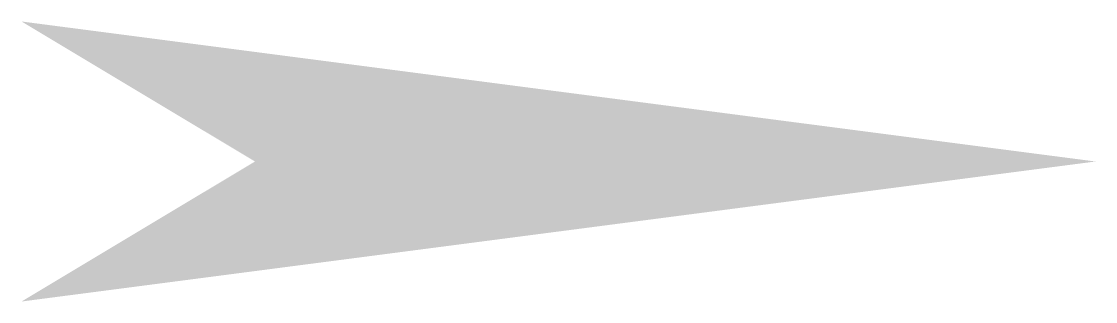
# Model space of a CAD drawing. Header units: millimetres. Extents: x -1.38 to 1.5, y -0.38 to 0.38.
import ezdxf

# ---------------------------------------------------------------- set-up
doc = ezdxf.new("R2010")
doc.units = ezdxf.units.MM
doc.header["$LTSCALE"] = 12

msp = doc.modelspace()

# ---------------------------------------------------------------- hatches: boundary and pattern name
h = msp.add_hatch(color=256)
h.dxf.hatch_style = 1
h.paths.add_polyline_path([(-1.375, 0.375), (-0.75, 0), (-1.375, -0.375), (1.5, 0)])

doc.saveas('drawing.dxf')
